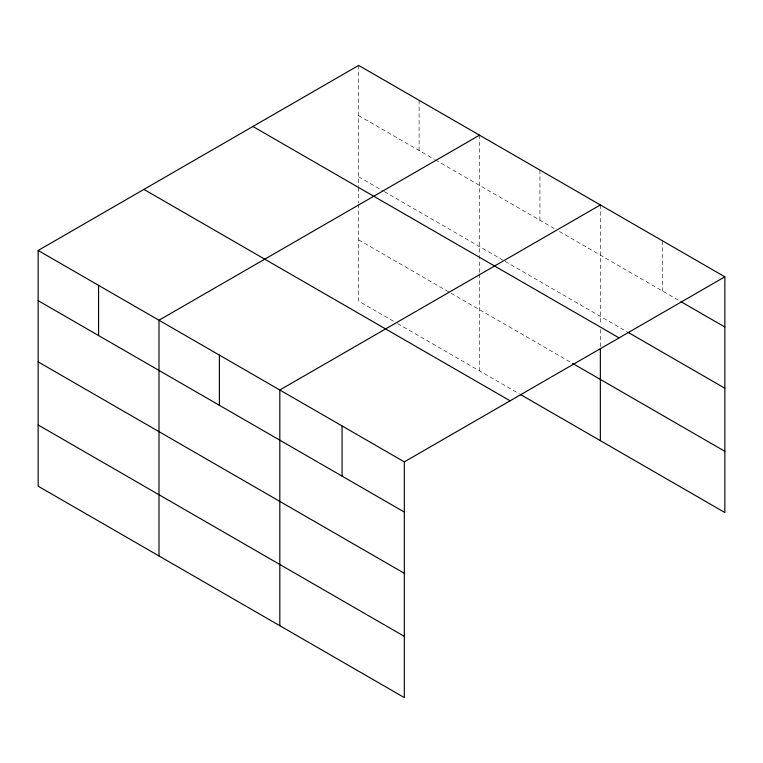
<?xml version="1.0" encoding="UTF-8"?>
<svg xmlns="http://www.w3.org/2000/svg" width="763" height="763" viewBox="0 0 763 763"><rect width="100%" height="100%" fill="white"/><g stroke="black" fill="none" stroke-linecap="round" stroke-linejoin="round"><path stroke-width="0.57" stroke-dasharray="3.81 2.86" d="M358.677 115.604L434.462 159.353M435.482 159.944L555.292 229.119M559.393 231.485L679.947 301.089M358.677 176.825L383.255 191.017M384.285 191.608L504.095 260.784M505.116 261.375L626.881 331.676M358.677 239.906L572.708 363.465M393.498 321.223L358.677 301.127L358.677 204.198M397.59 323.588L519.45 393.946M662.599 240.879L662.599 291.075M600.357 204.942L600.357 324.685M600.357 329.444L600.357 347.299M539.937 170.063L539.937 220.249M479.517 135.175L479.517 272.772M479.517 273.965L479.517 370.885M419.097 100.296L419.097 150.483M358.677 65.408L358.677 186.344M358.677 187.536L358.677 203.006"/><path stroke-width="1.14" d="M38.15 250.474L404.323 461.873L404.323 697.592L38.15 486.184L38.15 250.474L358.677 65.408L724.85 276.816L724.85 512.526L520.48 394.538M479.517 135.175L158.99 320.231L158.99 555.941M600.357 204.942L279.821 389.998L279.821 625.708M404.323 461.873L724.85 276.816M680.968 301.681L724.85 327.012M627.901 332.258L724.85 388.233M252.906 126.477L619.079 337.885M572.708 363.465L724.85 451.305M143.921 189.405L510.094 400.804M38.15 300.66L404.323 512.068M38.15 361.881L404.323 573.29M38.15 424.962L404.323 636.361M600.357 348.491L600.357 440.652M342.072 425.935L342.072 476.131M219.401 355.119L219.401 405.306M98.57 285.352L98.57 335.539"/></g></svg>
